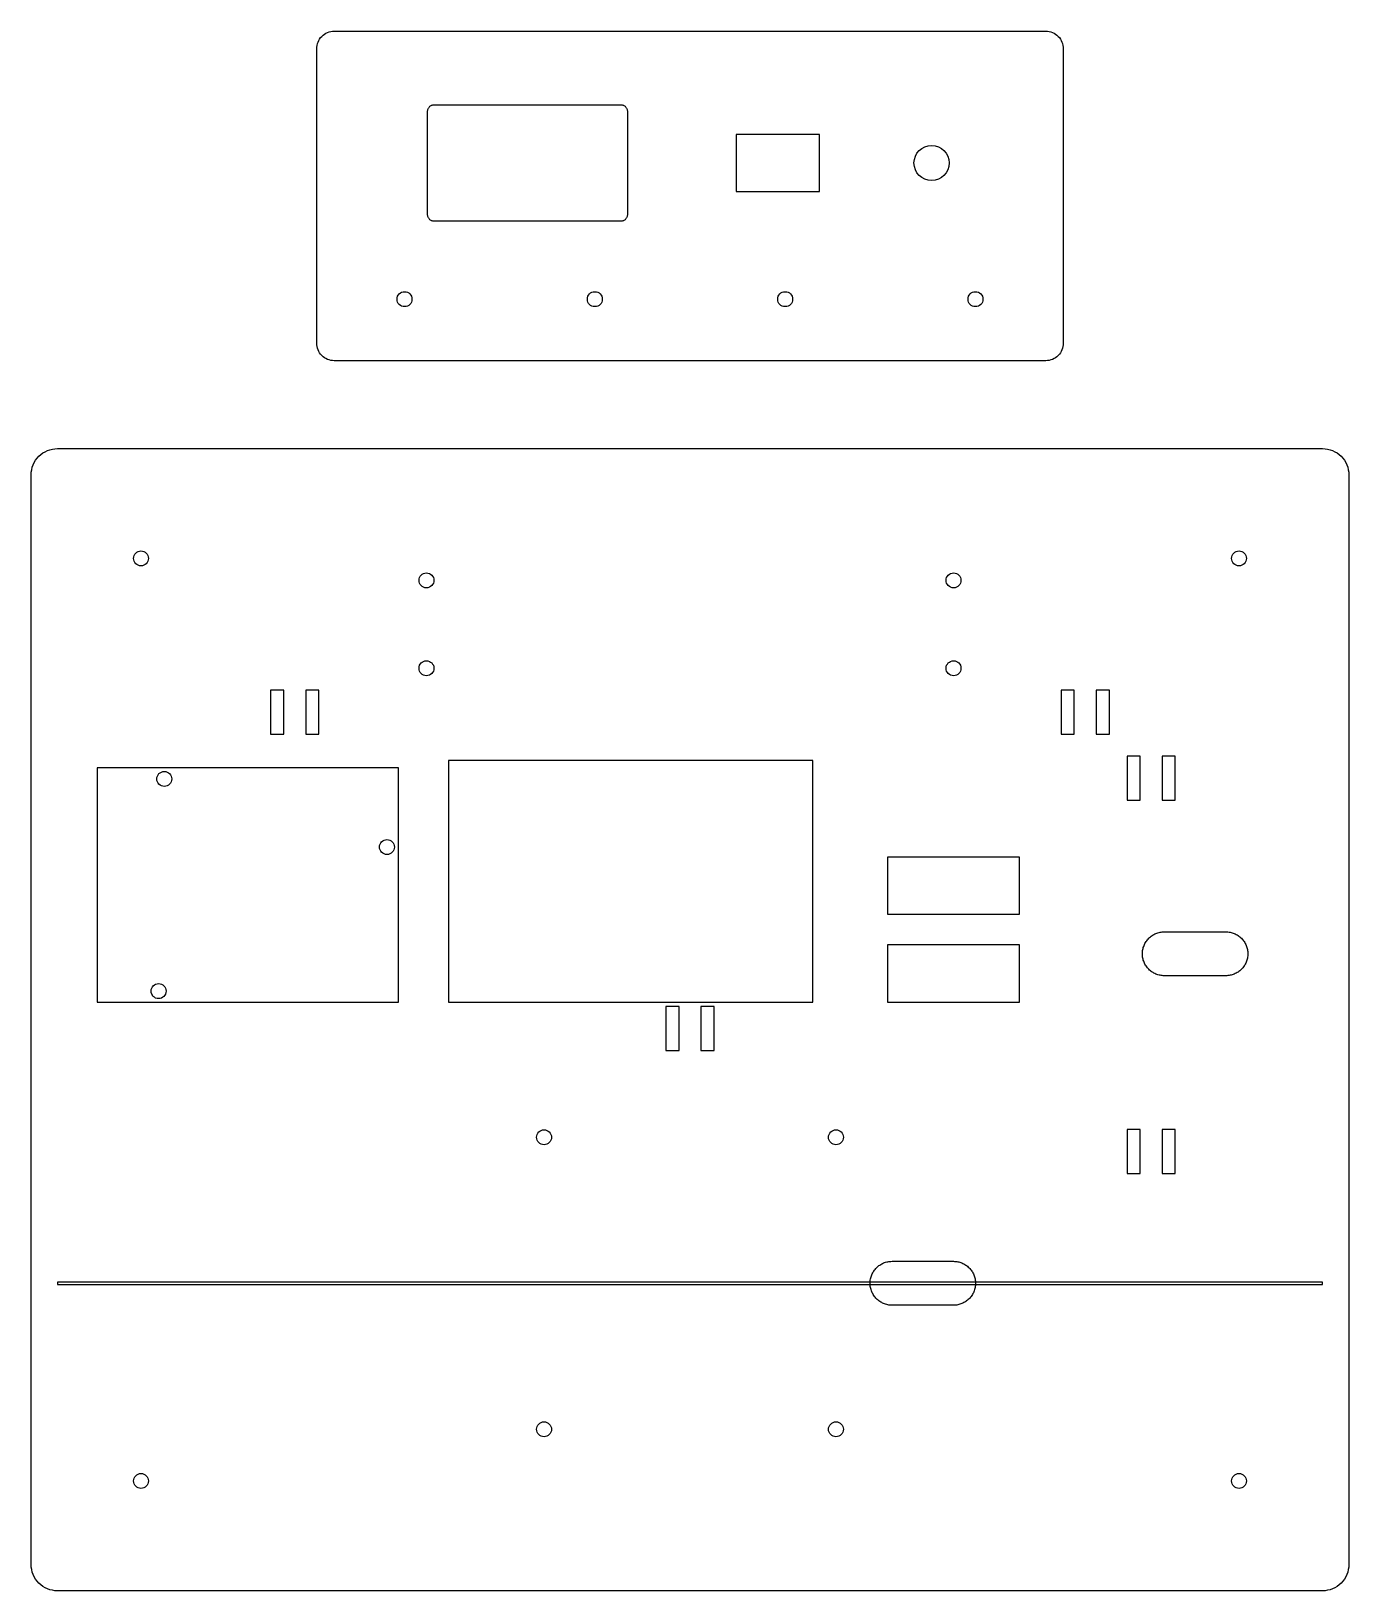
# Model space of a CAD drawing. Header units: metres. Extents: x 0 to 300, y 0 to 355.
import ezdxf

# ---------------------------------------------------------------- set-up
doc = ezdxf.new("R2010")
doc.units = ezdxf.units.M

msp = doc.modelspace()

# ---------------------------------------------------------------- linework, layer by layer
at = {"layer": 'CORTE'}
for points in [[(235, 284), (234.9807, 283.6079), (234.9231, 283.2196), (234.8278, 282.8389), (234.6955, 282.4693), (234.5277, 282.1144), (234.3259, 281.7777), (234.092, 281.4624), (233.8284, 281.1716), (233.5376, 280.908), (233.2223, 280.6741), (232.8856, 280.4723), (232.5307, 280.3045), (232.1611, 280.1722), (231.7804, 280.0769), (231.3921, 280.0193), (231, 280), (69, 280), (68.6079, 280.0193), (68.2196, 280.0769), (67.8389, 280.1722), (67.4693, 280.3045), (67.1144, 280.4723), (66.7777, 280.6741), (66.4624, 280.908), (66.1716, 281.1716), (65.908, 281.4624), (65.6741, 281.7777), (65.4723, 282.1144), (65.3045, 282.4693), (65.1722, 282.8389), (65.0769, 283.2196), (65.0193, 283.6079), (65, 284), (65, 351), (65.0193, 351.3921), (65.0769, 351.7804), (65.1722, 352.1611), (65.3045, 352.5307), (65.4723, 352.8856), (65.6741, 353.2223), (65.908, 353.5376), (66.1716, 353.8284), (66.4624, 354.092), (66.7777, 354.3259), (67.1144, 354.5277), (67.4693, 354.6955), (67.8389, 354.8278), (68.2196, 354.9231), (68.6079, 354.9807), (69, 355), (231, 355), (231.3921, 354.9807), (231.7804, 354.9231), (232.1611, 354.8278), (232.5307, 354.6955), (232.8856, 354.5277), (233.2223, 354.3259), (233.5376, 354.092), (233.8284, 353.8284), (234.092, 353.5376), (234.3259, 353.2223), (234.5277, 352.8856), (234.6955, 352.5307), (234.8278, 352.1611), (234.9231, 351.7804), (234.9807, 351.3921), (235, 351)], [(135.75, 313.25), (135.7428, 313.103), (135.7212, 312.9574), (135.6854, 312.8146), (135.6358, 312.676), (135.5729, 312.5429), (135.4972, 312.4166), (135.4095, 312.2984), (135.3107, 312.1893), (135.2016, 312.0905), (135.0834, 312.0028), (134.9571, 311.9271), (134.824, 311.8642), (134.6854, 311.8146), (134.5426, 311.7788), (134.397, 311.7572), (134.25, 311.75), (91.75, 311.75), (91.603, 311.7572), (91.4574, 311.7788), (91.3146, 311.8146), (91.176, 311.8642), (91.0429, 311.9271), (90.9166, 312.0028), (90.7984, 312.0905), (90.6893, 312.1893), (90.5905, 312.2984), (90.5028, 312.4166), (90.4271, 312.5429), (90.3642, 312.676), (90.3146, 312.8146), (90.2788, 312.9574), (90.2572, 313.103), (90.25, 313.25), (90.25, 336.75), (90.2572, 336.897), (90.2788, 337.0426), (90.3146, 337.1854), (90.3642, 337.324), (90.4271, 337.4571), (90.5028, 337.5834), (90.5905, 337.7016), (90.6893, 337.8107), (90.7984, 337.9095), (90.9166, 337.9972), (91.0429, 338.0729), (91.176, 338.1358), (91.3146, 338.1854), (91.4574, 338.2212), (91.603, 338.2428), (91.75, 338.25), (134.25, 338.25), (134.397, 338.2428), (134.5426, 338.2212), (134.6854, 338.1854), (134.824, 338.1358), (134.9571, 338.0729), (135.0834, 337.9972), (135.2016, 337.9095), (135.3107, 337.8107), (135.4095, 337.7016), (135.4972, 337.5834), (135.5729, 337.4571), (135.6358, 337.324), (135.6854, 337.1854), (135.7212, 337.0426), (135.7428, 336.897), (135.75, 336.75)], [(179.5, 318.5), (179.5, 331.5), (160.5, 331.5), (160.5, 318.5)], [(300, 6), (299.9711, 5.4119), (299.8847, 4.8295), (299.7416, 4.2583), (299.5433, 3.7039), (299.2915, 3.1716), (298.9888, 2.6666), (298.6381, 2.1936), (298.2426, 1.7574), (297.8064, 1.3619), (297.3334, 1.0112), (296.8284, 0.7085), (296.2961, 0.4567), (295.7417, 0.2584), (295.1705, 0.1153), (294.5881, 0.0289), (294, 0), (6, 0), (5.4119, 0.0289), (4.8295, 0.1153), (4.2583, 0.2584), (3.7039, 0.4567), (3.1716, 0.7085), (2.6666, 1.0112), (2.1936, 1.3619), (1.7574, 1.7574), (1.3619, 2.1936), (1.0112, 2.6666), (0.7085, 3.1716), (0.4567, 3.7039), (0.2584, 4.2583), (0.1153, 4.8295), (0.0289, 5.4119), (0, 6), (0, 254), (0.0289, 254.5881), (0.1153, 255.1705), (0.2584, 255.7417), (0.4567, 256.2961), (0.7085, 256.8284), (1.0112, 257.3334), (1.3619, 257.8064), (1.7574, 258.2426), (2.1936, 258.6381), (2.6666, 258.9888), (3.1716, 259.2915), (3.7039, 259.5433), (4.2583, 259.7416), (4.8295, 259.8847), (5.4119, 259.9711), (6, 260), (294, 260), (294.5881, 259.9711), (295.1705, 259.8847), (295.7417, 259.7416), (296.2961, 259.5433), (296.8284, 259.2915), (297.3334, 258.9888), (297.8064, 258.6381), (298.2426, 258.2426), (298.6381, 257.8064), (298.9888, 257.3334), (299.2915, 256.8284), (299.5433, 256.2961), (299.7416, 255.7417), (299.8847, 255.1705), (299.9711, 254.5881), (300, 254)], [(57.5, 195), (57.5, 205), (54.5, 205), (54.5, 195)], [(65.5, 195), (65.5, 205), (62.5, 205), (62.5, 195)], [(237.5, 195), (237.5, 205), (234.5, 205), (234.5, 195)], [(245.5, 195), (245.5, 205), (242.5, 205), (242.5, 195)], [(252.5, 180), (252.5, 190), (249.5, 190), (249.5, 180)], [(260.5, 180), (260.5, 190), (257.5, 190), (257.5, 180)], [(272, 150), (272.2453, 149.994), (272.4901, 149.9759), (272.7337, 149.9459), (272.9755, 149.9039), (273.2149, 149.8502), (273.4514, 149.7847), (273.6844, 149.7077), (273.9134, 149.6194), (274.1378, 149.5199), (274.357, 149.4096), (274.5705, 149.2886), (274.7779, 149.1573), (274.9785, 149.016), (275.172, 148.8651), (275.3578, 148.7048), (275.5355, 148.5355), (275.7048, 148.3578), (275.8651, 148.172), (276.016, 147.9785), (276.1573, 147.7779), (276.2886, 147.5705), (276.4096, 147.357), (276.5199, 147.1378), (276.6194, 146.9134), (276.7077, 146.6844), (276.7847, 146.4514), (276.8502, 146.2149), (276.9039, 145.9755), (276.9459, 145.7337), (276.9759, 145.4901), (276.994, 145.2453), (277, 145), (276.994, 144.7547), (276.9759, 144.5099), (276.9459, 144.2663), (276.9039, 144.0245), (276.8502, 143.7851), (276.7847, 143.5486), (276.7077, 143.3156), (276.6194, 143.0866), (276.5199, 142.8622), (276.4096, 142.643), (276.2886, 142.4295), (276.1573, 142.2221), (276.016, 142.0215), (275.8651, 141.828), (275.7048, 141.6422), (275.5355, 141.4645), (275.3578, 141.2952), (275.172, 141.1349), (274.9785, 140.984), (274.7779, 140.8427), (274.5705, 140.7114), (274.357, 140.5904), (274.1378, 140.4801), (273.9134, 140.3806), (273.6844, 140.2923), (273.4514, 140.2153), (273.2149, 140.1498), (272.9755, 140.0961), (272.7337, 140.0541), (272.4901, 140.0241), (272.2453, 140.006), (272, 140), (258, 140), (257.7547, 140.006), (257.5099, 140.0241), (257.2663, 140.0541), (257.0245, 140.0961), (256.7851, 140.1498), (256.5486, 140.2153), (256.3156, 140.2923), (256.0866, 140.3806), (255.8622, 140.4801), (255.643, 140.5904), (255.4295, 140.7114), (255.2221, 140.8427), (255.0215, 140.984), (254.828, 141.1349), (254.6422, 141.2952), (254.4645, 141.4645), (254.2952, 141.6422), (254.1349, 141.828), (253.984, 142.0215), (253.8427, 142.2221), (253.7114, 142.4295), (253.5904, 142.643), (253.4801, 142.8622), (253.3806, 143.0866), (253.2923, 143.3156), (253.2153, 143.5486), (253.1498, 143.7851), (253.0961, 144.0245), (253.0541, 144.2663), (253.0241, 144.5099), (253.006, 144.7547), (253, 145), (253.006, 145.2453), (253.0241, 145.4901), (253.0541, 145.7337), (253.0961, 145.9755), (253.1498, 146.2149), (253.2153, 146.4514), (253.2923, 146.6844), (253.3806, 146.9134), (253.4801, 147.1378), (253.5904, 147.357), (253.7114, 147.5705), (253.8427, 147.7779), (253.984, 147.9785), (254.1349, 148.172), (254.2952, 148.3578), (254.4645, 148.5355), (254.6422, 148.7048), (254.828, 148.8651), (255.0215, 149.016), (255.2221, 149.1573), (255.4295, 149.2886), (255.643, 149.4096), (255.8622, 149.5199), (256.0866, 149.6194), (256.3156, 149.7077), (256.5486, 149.7847), (256.7851, 149.8502), (257.0245, 149.9039), (257.2663, 149.9459), (257.5099, 149.9759), (257.7547, 149.994), (258, 150)], [(147.5, 123), (147.5, 133), (144.5, 133), (144.5, 123)], [(155.5, 123), (155.5, 133), (152.5, 133), (152.5, 123)], [(252.5, 95), (252.5, 105), (249.5, 105), (249.5, 95)], [(260.5, 95), (260.5, 105), (257.5, 105), (257.5, 95)], [(210, 75), (210.2453, 74.994), (210.4901, 74.9759), (210.7337, 74.9459), (210.9755, 74.9039), (211.2149, 74.8502), (211.4514, 74.7847), (211.6844, 74.7077), (211.9134, 74.6194), (212.1378, 74.5199), (212.357, 74.4096), (212.5705, 74.2886), (212.7779, 74.1573), (212.9785, 74.016), (213.172, 73.8651), (213.3578, 73.7048), (213.5355, 73.5355), (213.7048, 73.3578), (213.8651, 73.172), (214.016, 72.9785), (214.1573, 72.7779), (214.2886, 72.5705), (214.4096, 72.357), (214.5199, 72.1378), (214.6194, 71.9134), (214.7077, 71.6844), (214.7847, 71.4514), (214.8502, 71.2149), (214.9039, 70.9755), (214.9459, 70.7337), (214.9759, 70.4901), (214.994, 70.2453), (215, 70), (214.994, 69.7547), (214.9759, 69.5099), (214.9459, 69.2663), (214.9039, 69.0245), (214.8502, 68.7851), (214.7847, 68.5486), (214.7077, 68.3156), (214.6194, 68.0866), (214.5199, 67.8622), (214.4096, 67.643), (214.2886, 67.4295), (214.1573, 67.2221), (214.016, 67.0215), (213.8651, 66.828), (213.7048, 66.6422), (213.5355, 66.4645), (213.3578, 66.2952), (213.172, 66.1349), (212.9785, 65.984), (212.7779, 65.8427), (212.5705, 65.7114), (212.357, 65.5904), (212.1378, 65.4801), (211.9134, 65.3806), (211.6844, 65.2923), (211.4514, 65.2153), (211.2149, 65.1498), (210.9755, 65.0961), (210.7337, 65.0541), (210.4901, 65.0241), (210.2453, 65.006), (210, 65), (196, 65), (195.7547, 65.006), (195.5099, 65.0241), (195.2663, 65.0541), (195.0245, 65.0961), (194.7851, 65.1498), (194.5486, 65.2153), (194.3156, 65.2923), (194.0866, 65.3806), (193.8622, 65.4801), (193.643, 65.5904), (193.4295, 65.7114), (193.2221, 65.8427), (193.0215, 65.984), (192.828, 66.1349), (192.6422, 66.2952), (192.4645, 66.4645), (192.2952, 66.6422), (192.1349, 66.828), (191.984, 67.0215), (191.8427, 67.2221), (191.7114, 67.4295), (191.5904, 67.643), (191.4801, 67.8622), (191.3806, 68.0866), (191.2923, 68.3156), (191.2153, 68.5486), (191.1498, 68.7851), (191.0961, 69.0245), (191.0541, 69.2663), (191.0241, 69.5099), (191.006, 69.7547), (191, 70), (191.006, 70.2453), (191.0241, 70.4901), (191.0541, 70.7337), (191.0961, 70.9755), (191.1498, 71.2149), (191.2153, 71.4514), (191.2923, 71.6844), (191.3806, 71.9134), (191.4801, 72.1378), (191.5904, 72.357), (191.7114, 72.5705), (191.8427, 72.7779), (191.984, 72.9785), (192.1349, 73.172), (192.2952, 73.3578), (192.4645, 73.5355), (192.6422, 73.7048), (192.828, 73.8651), (193.0215, 74.016), (193.2221, 74.1573), (193.4295, 74.2886), (193.643, 74.4096), (193.8622, 74.5199), (194.0866, 74.6194), (194.3156, 74.7077), (194.5486, 74.7847), (194.7851, 74.8502), (195.0245, 74.9039), (195.2663, 74.9459), (195.5099, 74.9759), (195.7547, 74.994), (196, 75)]]:
    msp.add_lwpolyline(points, close=True, dxfattribs=at)
for centre, radius in [((205, 325), 4), ((85, 294), 1.7), ((128.3333, 294), 1.7), ((171.6667, 294), 1.7), ((215, 294), 1.7), ((25, 235), 1.7), ((275, 235), 1.7), ((90, 230), 1.7), ((210, 230), 1.7), ((90, 210), 1.7), ((210, 210), 1.7), ((30.3, 184.8), 1.7), ((81, 169.3), 1.7), ((29, 136.5), 1.7), ((116.766, 103.234), 1.7), ((183.234, 103.234), 1.7), ((116.766, 36.766), 1.7), ((183.234, 36.766), 1.7), ((25, 25), 1.7), ((275, 25), 1.7)]:
    msp.add_circle(centre, radius, dxfattribs=at)
at = {"layer": 'GRAVACAO'}
for points in [[(178, 134), (178, 189), (95, 189), (95, 134)], [(83.6, 134), (83.6, 187.3), (15, 187.3), (15, 134)], [(225, 154), (225, 167), (195, 167), (195, 154)], [(225, 134), (225, 147), (195, 147), (195, 134)], [(294, 69.75), (294, 70.25), (6, 70.25), (6, 69.75)]]:
    msp.add_lwpolyline(points, close=True, dxfattribs=at)

doc.saveas('drawing.dxf')
